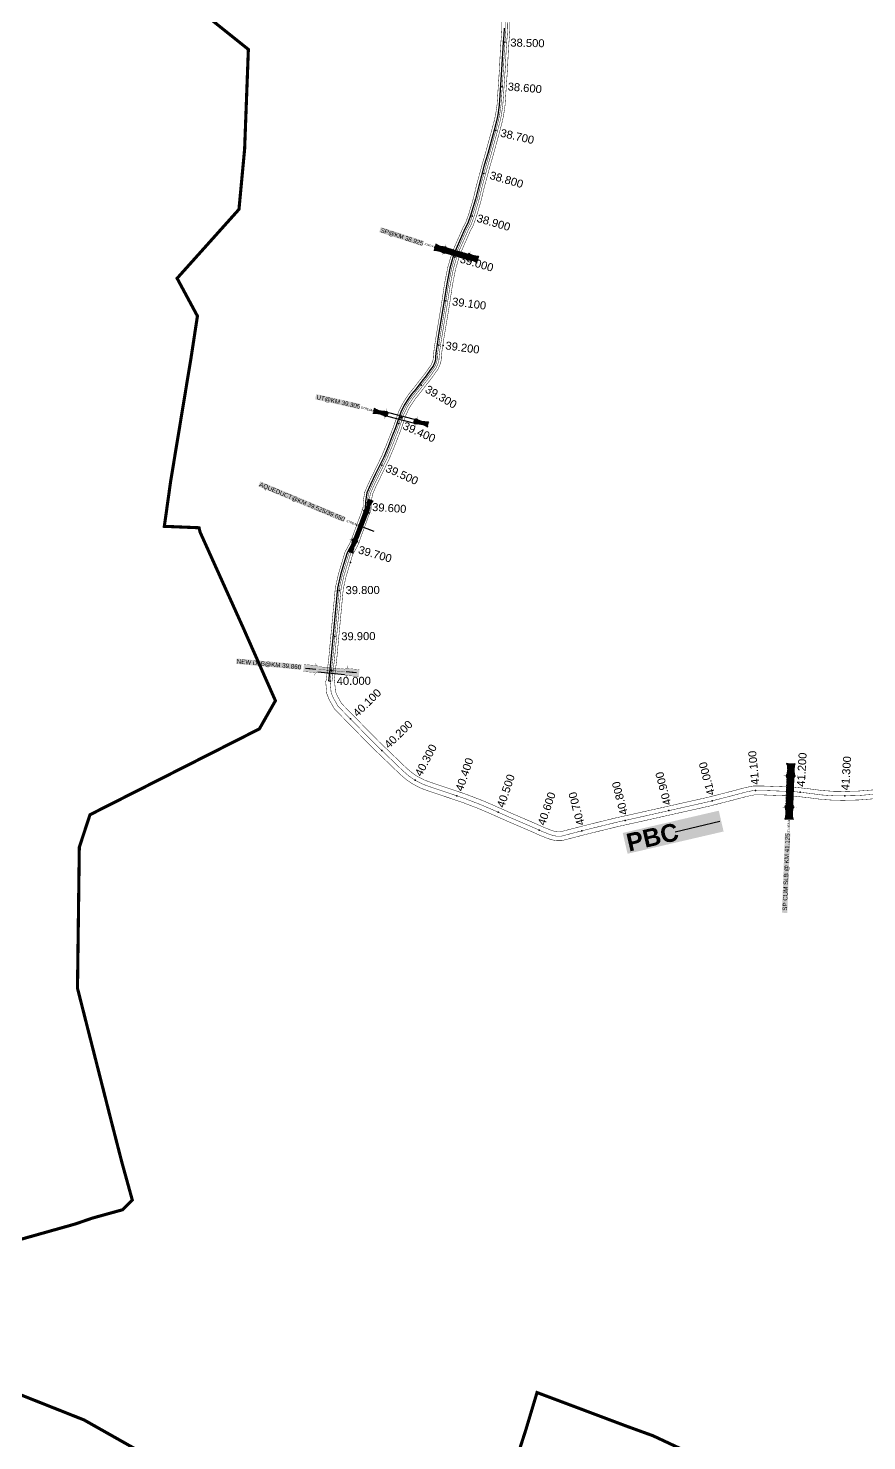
# Model space of a CAD drawing. Header units: inches. Extents: x 174104 to 230935, y 1583276 to 1631460.
# Drawn here: x 203582 to 205466, y 1596332 to 1599508 of the extents above; entities that cross this region are included whole.
import ezdxf
from ezdxf.enums import TextEntityAlignment as Align

# ---------------------------------------------------------------- set-up
doc = ezdxf.new("R2010")
doc.units = ezdxf.units.IN
doc.header["$LTSCALE"] = 15
doc.header["$MEASUREMENT"] = 0
doc.linetypes.add('ACAD_ISO02W100', pattern=[15, 12, -3])
doc.linetypes.add('HIDDEN2', pattern=[0.1875, 0.125, -0.0625])
for name, color, linetype in [('CANAL1', 7, 'Continuous'), ('CSMark', 72, 'Continuous'), ('RE REMARKS', 7, 'Continuous'), ('STRUCTURE', 5, 'Continuous'), ('text2', 7, 'Continuous'), ('VILLAGE BOUNDRY', 5, 'Continuous')]:
    doc.layers.add(name, color=color, linetype=linetype)
doc.styles.get("Standard").update_dxf_attribs({"font": 'arial.ttf'})
doc.dimstyles.get("Standard").update_dxf_attribs({"dimtxt": 0.18, "dimasz": 0.18, "dimexe": 0.18, "dimexo": 0.0625, "dimgap": 0.09, "dimtad": 0, "dimtih": 1, "dimtoh": 1, "dimdec": 4, "dimzin": 0, "dimdsep": 46, "dimtxsty": 'Standard', "dimcen": 0.09, "dimadec": 0, "dimazin": 0, "dimtfac": 1, "dimtdec": 4, "dimtofl": 0, "dimtmove": 0, "dimatfit": 3, "dimfxl": 1, "dimtolj": 1, "dimtzin": 0, "dimarcsym": 0})

# ---------------------------------------------------------------- blocks, each defined once
blk = doc.blocks.new('SP')
at = {"layer": 'STRUCTURE'}
h = blk.add_hatch(dxfattribs=at)
h.set_pattern_fill('DASH', color=256, scale=8, style=0)
edge = h.paths.add_edge_path()
edge.add_spline(control_points=[(769825.7, 1706742.1), (769825.3, 1706741.8), (769823.8, 1706740.8), (769820.9, 1706740.3), (769817, 1706739.7), (769811.4, 1706738.9), (769804, 1706739.7), (769798.4, 1706741), (769795.6, 1706741.6)], knot_values=[0, 0, 0, 0, 1.613557, 5.24513, 8.624976, 13.470124, 22.190216, 30.746377, 30.746377, 30.746377, 30.746377], degree=3, periodic=0)
edge.add_line((769795.6, 1706741.6), (769792.6, 1706739.6))
edge.add_line((769792.6, 1706739.6), (769732.6, 1706739.6))
edge.add_line((769732.6, 1706739.6), (769729.6, 1706741.6))
edge.add_spline(control_points=[(769729.6, 1706741.6), (769726.9, 1706740.9), (769721.3, 1706739.5), (769713.9, 1706738.5), (769708.3, 1706739.1), (769704.4, 1706739.6), (769701.5, 1706740), (769700, 1706741), (769699.5, 1706741.3)], knot_values=[0, 0, 0, 0, 8.556161, 17.276253, 22.121402, 25.501247, 29.13282, 30.746377, 30.746377, 30.746377, 30.746377], degree=3, periodic=0)
edge.add_line((769699.5, 1706741.3), (769699.5, 1706722.1))
edge.add_spline(control_points=[(769699.5, 1706722.1), (769700, 1706722.4), (769701.4, 1706723.4), (769704.3, 1706724), (769708.2, 1706724.5), (769713.8, 1706725.3), (769721.2, 1706724.5), (769726.8, 1706723.3), (769729.6, 1706722.6)], knot_values=[0, 0, 0, 0, 1.613557, 5.24513, 8.624976, 13.470124, 22.190216, 30.746377, 30.746377, 30.746377, 30.746377], degree=3, periodic=0)
edge.add_line((769729.6, 1706722.6), (769732.6, 1706724.6))
edge.add_line((769732.6, 1706724.6), (769792.6, 1706724.6))
edge.add_line((769792.6, 1706724.6), (769795.6, 1706722.6))
edge.add_spline(control_points=[(769795.6, 1706722.6), (769798.4, 1706723.3), (769803.9, 1706724.8), (769811.3, 1706725.8), (769817, 1706725.1), (769820.9, 1706724.7), (769823.8, 1706724.2), (769825.2, 1706723.3), (769825.7, 1706723)], knot_values=[0, 0, 0, 0, 8.556161, 17.276253, 22.121402, 25.501247, 29.13282, 30.746377, 30.746377, 30.746377, 30.746377], degree=3, periodic=0)
edge.add_line((769825.7, 1706723), (769825.7, 1706742.1))
h.paths.add_polyline_path([(769764.2, 1706732.1, -1), (769761.1, 1706732.1, -1)], flags=0)
h.paths.add_polyline_path([(769761.1, 1706732.1, 1), (769764.2, 1706732.1, 1)], flags=16)
at = {"layer": 'STRUCTURE', "const_width": 0.628}
for points in [[(769726.6, 1706747.6), (769726.6, 1706743.6), (769732.6, 1706739.6), (769792.6, 1706739.6), (769798.6, 1706743.6), (769798.6, 1706747.6)], [(769726.6, 1706716.6), (769726.6, 1706720.6), (769732.6, 1706724.6), (769792.6, 1706724.6), (769798.6, 1706720.6), (769798.6, 1706716.6)]]:
    blk.add_lwpolyline(points, dxfattribs=at)
at = {"layer": 'STRUCTURE', "color": 3}
blk.add_lwpolyline([(769732.6, 1706724.6), (769792.6, 1706724.6)], dxfattribs=at)
blk.add_lwpolyline([(769732.6, 1706724.6), (769792.6, 1706724.6)], dxfattribs=at)
at = {"layer": 'STRUCTURE', "color": 0}
blk.add_circle((769762.6, 1706732.1), 1.55, dxfattribs=at)
at = {"layer": 'STRUCTURE'}
for points in [[(769699.5, 1706741.3), (769700.9, 1706740.5), (769704.4, 1706739.6), (769707.8, 1706739.2), (769712.6, 1706738.8), (769721.3, 1706739.7), (769729.6, 1706741.6)], [(769825.7, 1706742.1), (769824.3, 1706741.3), (769820.8, 1706740.3), (769817.5, 1706739.8), (769812.7, 1706739.2), (769804, 1706739.9), (769795.6, 1706741.6)], [(769699.5, 1706722.1), (769700.9, 1706723), (769704.4, 1706724), (769707.7, 1706724.5), (769712.5, 1706725), (769721.2, 1706724.4), (769729.6, 1706722.6)], [(769825.7, 1706723), (769824.3, 1706723.8), (769820.8, 1706724.7), (769817.4, 1706725.1), (769812.6, 1706725.5), (769803.9, 1706724.6), (769795.6, 1706722.6)]]:
    blk.add_spline(points, degree=3, dxfattribs=at)
at = {"layer": 'STRUCTURE', "color": 0}
blk.add_text('STREAM', height=5, dxfattribs=at).set_placement((769684.3, 1706732.1), align=Align.MIDDLE_CENTER)
for points in [[(769727.4, 1706732.1), (769700.8, 1706732.1)], [(769824.4, 1706732.1), (769800.5, 1706732.1)]]:
    blk.add_leader(points, dimstyle='Standard', override={"dimasz": 10, "dimgap": 0.09, "dimtad": 0}, dxfattribs=at)
blk = doc.blocks.new('UT')
at = {"layer": 'STRUCTURE'}
h = blk.add_hatch(dxfattribs=at)
h.set_pattern_fill('DASH', color=150, scale=8, angle=-39.6278, style=0)
h.set_pattern_definition([(320.372247933, (-4370.464, -6260.8811), (1.40800153113, 0.132407282), [1, -1])])
h.paths.add_polyline_path([(765163, 1700681.9), (765165.6, 1700680.6), (765167.2, 1700680.3), (765169.1, 1700680), (765172.4, 1700679.6), (765176.4, 1700679.3), (765179.5, 1700679.5), (765183.1, 1700679.9), (765187.7, 1700680.9), (765188.9, 1700681.2), (765193.1, 1700682.2), (765196.1, 1700680.2), (765196.1, 1700672.2), (765193.1, 1700670.2), (765190.5, 1700670.8), (765188.1, 1700671.3), (765185.5, 1700671.8), (765183.6, 1700672.1), (765181, 1700672.5), (765180.3, 1700672.5), (765178.5, 1700672.6), (765176.7, 1700672.6), (765174.6, 1700672.5), (765172.5, 1700672.3), (765170.4, 1700672), (765168.5, 1700671.7), (765166.1, 1700671.2), (765165, 1700670.8), (765163, 1700669.7)])
h.paths.add_polyline_path([(765259.1, 1700682.2), (765256.1, 1700680.2), (765256.1, 1700672.2), (765259.1, 1700670.2), (765261.9, 1700671), (765264.4, 1700671.6), (765266.4, 1700672), (765269.1, 1700672.5), (765272.7, 1700673), (765276.1, 1700673.1), (765278.6, 1700672.9), (765281.2, 1700672.7), (765283.9, 1700672.3), (765286.4, 1700671.9), (765288, 1700671.3), (765289.2, 1700670.6), (765289.1, 1700682.7), (765287.6, 1700681.8), (765285.7, 1700681.2), (765283, 1700680.7), (765281.2, 1700680.4), (765276.7, 1700679.9), (765272.7, 1700679.9), (765268.7, 1700680.3), (765264.8, 1700681), (765261.2, 1700681.7)])
at = {"layer": 'STRUCTURE', "color": 150, "const_width": 0.628}
for points in [[(765190.1, 1700688.2), (765190.1, 1700684.2), (765196.1, 1700680.2), (765256.1, 1700680.2), (765262.1, 1700684.2), (765262.1, 1700688.2)], [(765190.1, 1700664.2), (765190.1, 1700668.2), (765196.1, 1700672.2), (765256.1, 1700672.2), (765262.1, 1700668.2), (765262.1, 1700664.2)]]:
    blk.add_lwpolyline(points, dxfattribs=at)
at = {"layer": 'STRUCTURE', "color": 150}
for points in [[(765196.1, 1700680.2), (765256.1, 1700680.2)], [(765196.1, 1700672.2), (765256.1, 1700672.2)], [(765196.1, 1700672.2), (765256.1, 1700672.2)]]:
    blk.add_lwpolyline(points, dxfattribs=at)
at = {"layer": 'STRUCTURE', "color": 0}
blk.add_circle((765226.1, 1700676.2), 1.89, dxfattribs=at)
at = {"layer": 'STRUCTURE', "color": 150}
for points in [[(765163, 1700681.9), (765164.4, 1700681.1), (765167.9, 1700680.2), (765171.2, 1700679.8), (765176.1, 1700679.4), (765184.7, 1700680.3), (765193.1, 1700682.2)], [(765163, 1700669.7), (765164.3, 1700670.6), (765167.8, 1700671.6), (765171.2, 1700672.1), (765176, 1700672.6), (765184.7, 1700672), (765193.1, 1700670.2)], [(765289.1, 1700682.7), (765287.8, 1700681.9), (765284.3, 1700680.9), (765280.9, 1700680.4), (765276.1, 1700679.8), (765267.4, 1700680.5), (765259.1, 1700682.2)], [(765289.2, 1700670.6), (765287.8, 1700671.4), (765284.2, 1700672.3), (765280.9, 1700672.7), (765276.1, 1700673.1), (765267.4, 1700672.2), (765259.1, 1700670.2)]]:
    blk.add_spline(points, degree=3, dxfattribs=at)
at = {"layer": 'STRUCTURE', "color": 0}
blk.add_text('STREAM', height=5, dxfattribs=at).set_placement((765148.2, 1700675.8), align=Align.MIDDLE_CENTER)
for points in [[(765190.9, 1700676), (765164.2, 1700675.8)], [(765289.3, 1700676.7), (765265.4, 1700676.4)]]:
    blk.add_leader(points, dimstyle='Standard', override={"dimasz": 10, "dimgap": 0.09, "dimtad": 0}, dxfattribs=at)
blk = doc.blocks.new('DLB')
at = {"layer": 'STRUCTURE'}
h = blk.add_hatch(dxfattribs=at)
h.set_pattern_fill('DOTS', color=6, scale=20, angle=320.37224793, style=0)
h.paths.add_polyline_path([(769699.5, 1706950), (769699.5, 1706934), (769729.1, 1706934), (769732.1, 1706936), (769792.1, 1706936), (769795.1, 1706934), (769824.7, 1706934), (769824.7, 1706950), (769795.1, 1706950), (769792.1, 1706948), (769732.1, 1706948), (769729.1, 1706950)])
at = {"layer": 'STRUCTURE', "color": 6, "const_width": 0.628}
for points in [[(769726.1, 1706956), (769726.1, 1706952), (769732.1, 1706948), (769792.1, 1706948), (769798.1, 1706952), (769798.1, 1706956)], [(769726.1, 1706928), (769726.1, 1706932), (769732.1, 1706936), (769792.1, 1706936), (769798.1, 1706932), (769798.1, 1706928)], [(769732.1, 1706942), (769792.1, 1706942)]]:
    blk.add_lwpolyline(points, dxfattribs=at)
at = {"layer": 'STRUCTURE', "color": 6, "linetype": 'ACAD_ISO02W100', "ltscale": 0.5, "const_width": 0.5}
for points in [[(769699.5, 1706950), (769729.1, 1706950)], [(769699.5, 1706934), (769729.1, 1706934)], [(769795.1, 1706950), (769824.7, 1706950)], [(769795.1, 1706934), (769824.7, 1706934)]]:
    blk.add_lwpolyline(points, dxfattribs=at)
at = {"layer": 'STRUCTURE', "color": 6}
blk.add_lwpolyline([(769732.1, 1706936), (769792.1, 1706936)], dxfattribs=at)
blk.add_lwpolyline([(769732.1, 1706936), (769792.1, 1706936)], dxfattribs=at)
at = {"layer": 'STRUCTURE', "color": 0}
blk.add_circle((769762.1, 1706942), 1.8, dxfattribs=at)
for points in [[(769703.8, 1706942), (769726.7, 1706942)], [(769818.6, 1706942), (769795.7, 1706942)]]:
    blk.add_leader(points, dimstyle='Standard', override={"dimasz": 10, "dimgap": 0.09, "dimtad": 0}, dxfattribs=at)
blk = doc.blocks.new('AQUEDUCT')
at = {"layer": 'STRUCTURE'}
h = blk.add_hatch(dxfattribs=at)
h.set_pattern_fill('DASH', color=256, scale=8, angle=-90, style=0)
h.set_pattern_definition([(270, (-1706662.7411, 769762.6106), (1, -1), [1, -1])])
edge = h.paths.add_edge_path()
edge.add_spline(control_points=[(6.5, -63.1), (6.2, -62.6), (5.2, -61.2), (4.6, -58.3), (4.1, -54.4), (3.3, -48.8), (4.1, -41.4), (5.4, -35.8), (6, -33)], knot_values=[0, 0, 0, 0, 1.613557, 5.24513, 8.624976, 13.470124, 22.190216, 30.746377, 30.746377, 30.746377, 30.746377], degree=3, periodic=0)
edge.add_line((6, -33), (4, -30))
edge.add_line((4, -30), (4, 30))
edge.add_line((4, 30), (6, 33))
edge.add_spline(control_points=[(6, 33), (5.3, 35.8), (3.9, 41.3), (2.8, 48.7), (3.5, 54.4), (3.9, 58.3), (4.4, 61.2), (5.4, 62.6), (5.7, 63.1)], knot_values=[0, 0, 0, 0, 8.556161, 17.276253, 22.121402, 25.501247, 29.13282, 30.746377, 30.746377, 30.746377, 30.746377], degree=3, periodic=0)
edge.add_line((5.7, 63.1), (-6.5, 63.1))
edge.add_spline(control_points=[(-6.5, 63.1), (-6.2, 62.6), (-5.2, 61.2), (-4.6, 58.3), (-4.1, 54.4), (-3.3, 48.8), (-4.1, 41.4), (-5.4, 35.8), (-6, 33)], knot_values=[0, 0, 0, 0, 1.613557, 5.24513, 8.624976, 13.470124, 22.190216, 30.746377, 30.746377, 30.746377, 30.746377], degree=3, periodic=0)
edge.add_line((-6, 33), (-4, 30))
edge.add_line((-4, 30), (-4, -30))
edge.add_line((-4, -30), (-6, -33))
edge.add_spline(control_points=[(-6, -33), (-5.3, -35.8), (-3.9, -41.3), (-2.8, -48.7), (-3.5, -54.4), (-3.9, -58.3), (-4.4, -61.2), (-5.4, -62.6), (-5.7, -63.1)], knot_values=[0, 0, 0, 0, 8.556161, 17.276253, 22.121402, 25.501247, 29.13282, 30.746377, 30.746377, 30.746377, 30.746377], degree=3, periodic=0)
edge.add_line((-5.7, -63.1), (6.5, -63.1))
blk.add_circle((0, 0), 0.938)
at = {"layer": 'STRUCTURE', "const_width": 0.628}
for points in [[(-12, 36), (-8, 36), (-4, 30), (-4, -30), (-8, -36), (-12, -36)], [(12, 36), (8, 36), (4, 30), (4, -30), (8, -36), (12, -36)]]:
    blk.add_lwpolyline(points, dxfattribs=at)
at = {"layer": 'STRUCTURE', "color": 3}
for points in [[(-4, 30), (-4, -30)], [(-4, 30), (-4, -30)], [(4, 30), (4, -30)]]:
    blk.add_lwpolyline(points, dxfattribs=at)
at = {"layer": 'STRUCTURE'}
for points in [[(-6.5, 63.1), (-5.7, 61.7), (-4.7, 58.2), (-4.2, 54.9), (-3.6, 50.1), (-4.3, 41.4), (-6, 33)], [(5.7, 63.1), (4.8, 61.7), (3.9, 58.2), (3.5, 54.8), (3.1, 50), (4, 41.3), (6, 33)], [(-5.7, -63.1), (-4.8, -61.7), (-3.9, -58.2), (-3.5, -54.8), (-3.1, -50), (-4, -41.3), (-6, -33)], [(6.5, -63.1), (5.7, -61.7), (4.7, -58.2), (4.2, -54.9), (3.6, -50.1), (4.3, -41.4), (6, -33)]]:
    blk.add_spline(points, degree=3, dxfattribs=at)
at = {"layer": 'STRUCTURE', "color": 0}
blk.add_text('STREAM', height=5, dxfattribs=at).set_placement((-19.7, -0.1), align=Align.MIDDLE_CENTER)
for points in [[(32.5, 0.1), (5.8, 0)], [(0.4, -62), (0.1, -38.2)]]:
    blk.add_leader(points, dimstyle='Standard', override={"dimasz": 10, "dimgap": 0.09, "dimtad": 0}, dxfattribs=at)
blk = doc.blocks.new('SLB')
at = {"layer": 'STRUCTURE'}
h = blk.add_hatch(dxfattribs=at)
h.set_pattern_fill('DOTS', color=6, scale=20, angle=320.3722, style=0)
h.set_pattern_definition([(320.372247934, (-159.4327, -72.9564), (1.2786241598, 0.5641323054), [0, -1.25])])
h.paths.add_polyline_path([(769699.5, 1706871.1), (769699.5, 1706861.1), (769729.1, 1706861.1), (769732.1, 1706863.1), (769792.1, 1706863.1), (769795.1, 1706861.1), (769824.7, 1706861.1), (769824.7, 1706871.1), (769795.1, 1706871.1), (769792.1, 1706869.1), (769732.1, 1706869.1), (769729.1, 1706871.1)])
at = {"layer": 'STRUCTURE', "color": 6, "linetype": 'ACAD_ISO02W100', "ltscale": 0.5, "const_width": 0.5}
for points in [[(769699.5, 1706871.1), (769729.1, 1706871.1)], [(769699.5, 1706861.1), (769729.1, 1706861.1)], [(769795.1, 1706871.1), (769824.7, 1706871.1)], [(769795.1, 1706861.1), (769824.7, 1706861.1)]]:
    blk.add_lwpolyline(points, dxfattribs=at)
at = {"layer": 'STRUCTURE', "color": 6, "const_width": 0.628}
for points in [[(769726.1, 1706877.1), (769726.1, 1706873.1), (769732.1, 1706869.1), (769792.1, 1706869.1), (769798.1, 1706873.1), (769798.1, 1706877.1)], [(769726.1, 1706855.1), (769726.1, 1706859.1), (769732.1, 1706863.1), (769792.1, 1706863.1), (769798.1, 1706859.1), (769798.1, 1706855.1)]]:
    blk.add_lwpolyline(points, dxfattribs=at)
at = {"layer": 'STRUCTURE', "color": 6}
blk.add_lwpolyline([(769732.1, 1706863.1), (769792.1, 1706863.1)], dxfattribs=at)
blk.add_lwpolyline([(769732.1, 1706863.1), (769792.1, 1706863.1)], dxfattribs=at)
at = {"layer": 'STRUCTURE', "color": 0}
blk.add_circle((769762.1, 1706866.1), 1.24, dxfattribs=at)
for points in [[(769703.8, 1706866), (769726.7, 1706866)], [(769818.6, 1706865.8), (769795.7, 1706865.8)]]:
    blk.add_leader(points, dimstyle='Standard', override={"dimasz": 10, "dimgap": 0.09, "dimtad": 0}, dxfattribs=at)
blk = doc.blocks.new('GGG')
at = {"layer": 'STRUCTURE', "color": 5, "insert": (181339.4, 1616872.7), "char_height": 40, "width": 213.631, "attachment_point": 1, "rotation": 22.6465, "bg_fill": 1, "box_fill_scale": 1.1, "bg_fill_color": 7, "bg_fill_true_color": 16777215, "bg_fill_transparency": 0}
blk.add_mtext('{\\fArial|b1|i0|c0|p34;\\C1;PBC}', dxfattribs=at)
at = {"layer": 'RE REMARKS', "color": 1}
blk.add_leader([(181545.2, 1616937), (181450.2, 1616896)], dimstyle='Standard', override={"dimasz": 50}, dxfattribs=at)

msp = doc.modelspace()

# ---------------------------------------------------------------- linework, layer by layer
at = {"color": 3}
for p in [(204540.70204, 1598993.43598), (204543.92402, 1599002.16049), (204514, 1598795, 9), (204419.03697, 1598632.6671), (204343.39887, 1598441.09421), (204304.2345, 1598331.08384), (204306, 1598307, 4), (204280.31172, 1598243.99487), (204262.96086, 1598063.9614), (204260.32494, 1598039.81042)]:
    msp.add_point(p, dxfattribs=at)
at = {"layer": 'CANAL1', "color": 200, "const_width": 1}
for points in [[(204646.04658, 1599523.8856), (204646.17798, 1599508.52548), (204645.41243, 1599493.93535), (204644.04887, 1599477.42632), (204643.1164, 1599464.58424), (204640.62619, 1599415.12512), (204635.31602, 1599336.12601), (204632.11502, 1599314.32529), (204629.04136, 1599300.4822), (204623.78487, 1599280.63184), (204609.51464, 1599228.39547), (204601.80748, 1599201.82105), (204589.18537, 1599155.30325), (204581.95862, 1599125.07434), (204571.92558, 1599090.9835), (204565.1786, 1599072.15048), (204558.40987, 1599059.4067), (204538.79067, 1599014.2394), (204532.25937, 1598996.55388), (204531.42195, 1598994.28631), (204524.44952, 1598970.25198), (204517.45271, 1598934.48825), (204510.2325, 1598886.93774), (204499.11942, 1598820.10333), (204494.75358, 1598793.06069), (204493.68749, 1598784.54635), (204492.04507, 1598770.12577), (204491.96152, 1598764.8422), (204490.44199, 1598758.77111), (204487.22698, 1598751.21024), (204481.78811, 1598743.57375), (204471.67809, 1598729.45737), (204462.54427, 1598718.05419), (204449.23129, 1598700.83581), (204439.22303, 1598688.35975), (204432.03473, 1598678.49411), (204422.28184, 1598662.98228), (204414.24162, 1598646.52731), (204402.43906, 1598611.79666), (204394.47203, 1598591.25715), (204385.59709, 1598568.98424), (204375.92425, 1598545.91794), (204357.86347, 1598508.52349), (204346.28195, 1598484.4729), (204337.86549, 1598464.90226), (204334.48238, 1598444.38456), (204334.09401, 1598429.63421), (204305.93891, 1598352.93845), (204293.81002, 1598330.78437), (204285.61931, 1598303.51062), (204278.67862, 1598280.46955), (204271.8323, 1598250.00554), (204256.96885, 1598090.32173), (204253.53261, 1598061.09923), (204251.37514, 1598040.75975)], [(204664.02942, 1599525.9684), (204664.18202, 1599508.13052), (204663.37357, 1599492.72265), (204661.99513, 1599476.03368), (204661.0836, 1599463.47976), (204658.59581, 1599414.06888), (204653.22798, 1599334.21199), (204649.82898, 1599311.06271), (204646.53464, 1599296.2258), (204641.16713, 1599275.95616), (204626.84136, 1599223.51653), (204619.13852, 1599196.95695), (204606.62863, 1599150.85275), (204599.35738, 1599120.43766), (204589.04642, 1599085.4025), (204581.6854, 1599064.85552), (204574.63813, 1599051.5873), (204555.50133, 1599007.5306), (204549.14471, 1598990.31809), (204548.53005, 1598988.65369), (204541.96048, 1598966.00802), (204535.19129, 1598931.40775), (204528.0095, 1598884.11026), (204516.88258, 1598817.19267), (204512.57442, 1598790.50731), (204511.56051, 1598782.40965), (204510.02893, 1598768.96223), (204509.92648, 1598762.4838), (204507.56001, 1598753.02889), (204503.02502, 1598742.36376), (204496.43589, 1598733.11225), (204486.02991, 1598718.58263), (204476.68973, 1598706.92181), (204463.37271, 1598689.69819), (204453.52497, 1598677.42225), (204446.94527, 1598668.39189), (204438.03216, 1598654.21572), (204430.91638, 1598639.65269), (204419.35894, 1598605.64334), (204411.22397, 1598584.67085), (204402.25891, 1598562.17176), (204392.33975, 1598538.51806), (204374.07653, 1598500.70451), (204362.66605, 1598477.0091), (204355.26851, 1598459.80774), (204352.44362, 1598442.67544), (204352.00999, 1598426.20579), (204322.37309, 1598345.47355), (204310.50598, 1598323.79763), (204302.85869, 1598298.33338), (204296.09938, 1598275.89445), (204289.6477, 1598247.18646), (204274.87115, 1598088.43627), (204271.42139, 1598059.09877), (204269.27473, 1598038.86109)]]:
    msp.add_lwpolyline(points, dxfattribs=at)
at = {"layer": 'CANAL1', "color": 1, "linetype": 'HIDDEN2', "ltscale": 4, "const_width": 1}
msp.add_lwpolyline([(204655.038, 1599524.927), (204655.18, 1599508.328), (204654.393, 1599493.329), (204653.022, 1599476.73), (204652.1, 1599464.032), (204649.611, 1599414.597), (204644.272, 1599335.169), (204640.972, 1599312.694), (204637.788, 1599298.354), (204632.476, 1599278.294), (204618.178, 1599225.956), (204610.473, 1599199.389), (204597.907, 1599153.078), (204590.658, 1599122.756), (204580.486, 1599088.193), (204573.432, 1599068.503), (204566.524, 1599055.497), (204547.146, 1599010.885), (204540.70204, 1598993.43598), (204539.976, 1598991.47), (204533.205, 1598968.13), (204526.322, 1598932.948), (204519.121, 1598885.524), (204508.001, 1598818.648), (204503.664, 1598791.784), (204502.624, 1598783.478), (204501.037, 1598769.544), (204500.944, 1598763.663), (204499.001, 1598755.9), (204495.126, 1598746.787), (204489.112, 1598738.343), (204478.854, 1598724.02), (204469.617, 1598712.488), (204456.302, 1598695.267), (204446.374, 1598682.891), (204439.49, 1598673.443), (204430.157, 1598658.599), (204422.579, 1598643.09), (204410.899, 1598608.72), (204402.848, 1598587.964), (204393.928, 1598565.578), (204384.132, 1598542.218), (204365.97, 1598504.614), (204354.474, 1598480.741), (204346.567, 1598462.355), (204343.463, 1598443.53), (204343.052, 1598427.92), (204314.156, 1598349.206), (204302.158, 1598327.291), (204294.239, 1598300.922), (204287.389, 1598278.182), (204280.74, 1598248.596), (204265.92, 1598089.379), (204262.477, 1598060.099), (204260.32494, 1598039.81042), (204260.222, 1598038.84), (204262.359, 1598014.542), (204266.84, 1598003.279), (204277.811, 1597983.667), (204313.015, 1597947.749), (204362.279, 1597897.459), (204384.922, 1597875.87), (204423.667, 1597838.434), (204435.868, 1597827.774), (204449.59, 1597818.039), (204468.547, 1597808.186), (204488.691, 1597801.041), (204537.192, 1597784.705), (204563.237, 1597775.894), (204598.107, 1597762.472), (204615.528, 1597755.074), (204664.073, 1597733.609), (204712.186, 1597713.017), (204735.366, 1597702.601), (204752.114, 1597695.841), (204759.807, 1597693.221), (204770.359, 1597691.166), (204779.623, 1597691.356), (204834.283, 1597705.536), (204905.163, 1597722.884), (204946.312, 1597731.958), (205110.798, 1597768.854), (205160.079, 1597781.421), (205194.95, 1597790.667), (205213, 1597794.284), (205229.521, 1597794.337), (205301.667, 1597791.678), (205334.367, 1597788.145), (205365.783, 1597784.044), (205393.242, 1597782.171), (205416.254, 1597782.071), (205417.48439, 1597782.09821), (205446.865, 1597782.748), (205616.01915, 1597796.03321)], dxfattribs=at)
at = {"layer": 'CANAL1', "color": 5, "const_width": 1}
msp.add_lwpolyline([(204659.03419, 1599525.38984), (204659.1809, 1599508.24023), (204658.38436, 1599493.05951), (204657.01006, 1599476.42052), (204656.09271, 1599463.78656), (204653.60425, 1599414.36228), (204648.25244, 1599334.74366), (204644.90843, 1599311.96898), (204641.6754, 1599297.40813), (204636.33872, 1599277.25496), (204622.02838, 1599224.87179), (204614.32434, 1599198.30809), (204601.78328, 1599152.089), (204594.52439, 1599121.72562), (204584.29063, 1599086.95278), (204577.10018, 1599066.8819), (204570.13028, 1599053.75936), (204550.85948, 1599009.39415), (204544.45434, 1598992.05025), (204543.7778, 1598990.21831), (204537.09632, 1598967.1869), (204530.26391, 1598932.26345), (204523.07144, 1598884.89567), (204511.94837, 1598818.00119), (204507.62419, 1598791.21658), (204506.59578, 1598783.00318), (204505.03341, 1598769.28544), (204504.93621, 1598763.13891), (204502.80501, 1598754.62395), (204498.63668, 1598744.82112), (204492.36706, 1598736.01822), (204482.0433, 1598721.60339), (204472.76044, 1598710.01414), (204459.44454, 1598692.79197), (204449.55221, 1598680.46045), (204442.80345, 1598671.19806), (204433.65707, 1598656.65088), (204426.2845, 1598641.56231), (204414.65897, 1598607.35259), (204406.57065, 1598586.50038), (204397.63063, 1598564.06411), (204387.77989, 1598540.57358), (204369.5729, 1598502.87645), (204358.11491, 1598479.08238), (204350.43434, 1598461.22288), (204347.45439, 1598443.1502), (204347.03333, 1598427.15813), (204317.80804, 1598347.54713), (204305.86821, 1598325.73839), (204298.06997, 1598299.7715), (204291.26028, 1598277.16531), (204284.69898, 1598247.96954), (204269.89829, 1598088.96001), (204266.45229, 1598059.65446), (204264.30262, 1598039.3885)], dxfattribs=at)
at = {"layer": 'CANAL1', "color": 5}
msp.add_lwpolyline([(204651.1791, 1599508.41577), (204650.40164, 1599493.59849), (204649.03394, 1599477.03948), (204648.10729, 1599464.27744), (204645.61775, 1599414.83172), (204640.29156, 1599335.59434), (204637.03557, 1599313.41902), (204633.9006, 1599299.29987), (204628.61328, 1599279.33304), (204614.32762, 1599227.04021), (204606.62166, 1599200.46991), (204594.03072, 1599154.067), (204586.79161, 1599123.78638), (204576.68137, 1599089.43322), (204569.76382, 1599070.1241), (204562.91772, 1599057.23464), (204543.43252, 1599012.37585), (204536.94974, 1598994.82172), (204536.1742, 1598992.72169), (204529.31368, 1598969.0731), (204522.38009, 1598933.63255), (204515.17056, 1598886.15233), (204504.05363, 1598819.29481), (204499.70381, 1598792.35142), (204498.65222, 1598783.95282), (204497.04059, 1598769.80256), (204496.95179, 1598764.18709), (204495.19699, 1598757.17605), (204491.61532, 1598748.75288), (204485.85694, 1598740.66778), (204475.6647, 1598726.43661), (204466.47356, 1598714.96186), (204453.15946, 1598697.74203), (204443.19579, 1598685.32155), (204436.17655, 1598675.68794), (204426.65693, 1598660.54712), (204418.8735, 1598644.61769), (204407.13903, 1598610.08741), (204399.12535, 1598589.42762), (204390.22537, 1598567.09189), (204380.48411, 1598543.86242), (204362.3671, 1598506.35155), (204350.83309, 1598482.39962), (204342.69966, 1598463.48712), (204339.47161, 1598443.9098), (204339.07067, 1598428.68187), (204310.50396, 1598350.86487), (204298.44779, 1598328.84361), (204290.40803, 1598302.0725), (204283.51772, 1598279.19869), (204276.78102, 1598249.22246), (204261.94171, 1598089.79799), (204258.50171, 1598060.54354), (204256.34725, 1598040.23235)], dxfattribs=at)
at = {"layer": 'CANAL1', "color": 1, "ltscale": 4, "const_width": 1}
for points in [[(204250.38072, 1598040.86523), (204250.17547, 1598038.93019), (204252.5258, 1598012.20653), (204257.79155, 1597998.97106), (204269.73521, 1597977.62031), (204305.8733, 1597940.74927), (204355.25487, 1597890.33926), (204377.99735, 1597868.65541), (204416.89873, 1597831.06831), (204429.66934, 1597819.91065), (204444.36626, 1597809.48399), (204464.55051, 1597798.99312), (204485.42335, 1597791.58961), (204533.99372, 1597775.23024), (204559.83715, 1597766.48743), (204594.35541, 1597753.20082), (204611.55141, 1597745.89837), (204660.08352, 1597724.43907), (204708.16896, 1597703.85887), (204731.44371, 1597693.40029), (204748.62794, 1597686.46421), (204757.22739, 1597683.53551), (204769.496, 1597681.1462), (204780.99973, 1597681.38213), (204836.72734, 1597695.83909), (204907.42868, 1597713.14337), (204948.48308, 1597722.19651), (205113.12835, 1597759.12823), (205162.59602, 1597771.74283), (205197.21601, 1597780.92228), (205214.00796, 1597784.28718), (205229.35282, 1597784.33641), (205300.94485, 1597781.69783), (205333.18256, 1597778.21477), (205364.79459, 1597774.08818), (205392.87964, 1597772.17248), (205416.34284, 1597772.07052), (205447.36744, 1597772.75667), (205617.36217, 1597786.1079)], [(204270.26915, 1598038.75561), (204270.26853, 1598038.74981), (204272.1922, 1598016.87747), (204275.88845, 1598007.58694), (204285.88679, 1597989.71369), (204320.1567, 1597954.74873), (204369.30313, 1597904.57874), (204391.84665, 1597883.08459), (204430.43527, 1597845.79969), (204442.06666, 1597835.63735), (204454.81374, 1597826.59401), (204472.54349, 1597817.37888), (204491.95865, 1597810.49239), (204540.39028, 1597794.17976), (204566.63685, 1597785.30057), (204601.85859, 1597771.74318), (204619.50459, 1597764.24963), (204668.06248, 1597742.77893), (204716.20304, 1597722.17513), (204739.28829, 1597711.80171), (204755.60006, 1597705.21779), (204762.38661, 1597702.90649), (204771.222, 1597701.1858), (204778.24627, 1597701.32987), (204831.83866, 1597715.23291), (204902.89732, 1597732.62463), (204944.14092, 1597741.71949), (205108.46765, 1597778.57977), (205157.56198, 1597791.09917), (205192.68399, 1597800.41172), (205211.99204, 1597804.28082), (205229.68918, 1597804.33759), (205302.38915, 1597801.65817), (205335.55144, 1597798.07523), (205366.77141, 1597793.99982), (205393.60436, 1597792.16952), (205416.16516, 1597792.07148), (205446.36256, 1597792.73933), (205615.66383, 1597806.0361)]]:
    msp.add_lwpolyline(points, dxfattribs=at)
at = {"layer": 'text2', "color": 2, "linetype": 'Continuous'}
for p in [(204653.02339, 1599476.74679), (204647.07895, 1599376.9279), (204632.47849, 1599278.30342), (204605.74031, 1599181.94704), (204579.51405, 1599085.47997), (204520.58407, 1598895.15938), (204504.26197, 1598795.48791), (204464.53591, 1598705.91636), (204414.47479, 1598619.24225), (204376.21859, 1598525.83346), (204343.15123, 1598431.68897), (204307.73093, 1598337.47026), (204270.65741, 1598140.27486)]:
    msp.add_point(p, dxfattribs=at)
at = {"layer": 'text2', "color": 3, "linetype": 'Continuous'}
for p in [(204305.98566, 1597954.92091), (204376.58835, 1597883.81573), (204451.18317, 1597817.21094), (204544.85671, 1597782.11204), (205118.9357, 1597770.92917), (205216.26766, 1597794.29448), (205316.34563, 1597790.09208), (204637.95187, 1597745.1589), (205021.20985, 1597748.7584), (204923.40879, 1597726.90748), (204729.80615, 1597705.09934), (204826.00095, 1597703.38745)]:
    msp.add_point(p, dxfattribs=at)
at = {"layer": 'text2'}
for p in [(205293.92494, 1597791.96334), (205417.48439, 1597782.09821)]:
    msp.add_point(p, dxfattribs=at)
at = {"layer": 'VILLAGE BOUNDRY', "linetype": 'HIDDEN2', "ltscale": 20}
for points in [[(203566.92711, 1596785.29024, 7, 7, 0), (203687.34223, 1596819.21224, 7, 7, 0), (203725.25449, 1596832.28476, 7, 7, 0), (203793.92458, 1596851.31574, 7, 7, 0), (203815.38912, 1596873.20649, 7, 7, 0), (203791.67919, 1596959.05829, 7, 7, 0), (203768.794, 1597048.17376, 7, 7, 0), (203692.21523, 1597349.37718, 7, 7, 0), (203696.33945, 1597666.51304, 7, 7, 0), (203720.33628, 1597739.62764, 7, 7, 0), (204101.06262, 1597932.65207, 7, 7, 0), (204137.12827, 1597996.04893, 7, 7, 0), (204065.30878, 1598158.70615, 7, 7, 0), (203967.7708, 1598375.26356, 7, 7, 0), (203965.46699, 1598385.01377, 7, 7, 0), (203887.45147, 1598388.24731, 7, 7, 0), (203901.54998, 1598488.91687, 7, 7, 0), (203947.60263, 1598767.9871, 7, 7, 0), (203961.85376, 1598861.12377, 7, 7, 0), (203916.14589, 1598946.00226, 7, 7, 0), (204055.22439, 1599101.14496, 7, 7, 0), (204067.90517, 1599236.45603, 7, 7, 0), (204076.34789, 1599460.84679, 7, 7, 0), (203791.12047, 1599689.23718, 7, 7, 0)], [(204487.46491, 1595880.57119, 7, 7, 0), (203981.61821, 1596223.27628, 7, 7, 0), (203707.02431, 1596378.41562, 7, 7, 0), (203440.22099, 1596484.28598, 7, 7, 0)], [(204643.7449, 1596180.9431, 7, 7, 0), (204700.07393, 1596356.29276, 7, 7, 0), (204725.1896, 1596440.0982, 7, 7, 0), (204928.1897, 1596363.84344, 7, 7, 0), (204985.90209, 1596342.92603, 7, 7, 0), (205070.97286, 1596303.01274, 7, 7, 0)]]:
    msp.add_lwpolyline(points, format="xyseb", dxfattribs=at)

# ---------------------------------------------------------------- block references
at = {"rotation": 338.6214872698339}
msp.add_blockref('AQUEDUCT', (204328.604, 1598388.563), dxfattribs=at)
at = {"layer": 'STRUCTURE', "color": 0, "xscale": 0.8, "yscale": 0.8, "zscale": 0.8, "rotation": 343.5287142160994}
msp.add_blockref('SP', (-773128.86742, 464252.80643), dxfattribs=at)
at = {"layer": 'STRUCTURE', "color": 0}
for name, p, rotation in [('UT', (-964035.08368, 145159.06738), 345.4295915115326), ('DLB', (-718558.60139, -31225.80841), 354.7464586298767), ('SP', (1882152.66172, 764957.15748), 87.86419087733104), ('SLB', (1882286.53106, 764952.67029), 87.86419087733104)]:
    msp.add_blockref(name, p, dxfattribs=dict(at, rotation=rotation))
at = {"layer": 'text2', "rotation": 350.4147715344009}
msp.add_blockref('GGG', (-243117.85768, 33591.70231), dxfattribs=at)

# ---------------------------------------------------------------- texts
at = {"layer": 'CSMark', "color": 1}
for s, rotation, p in [('38.500', 358.64978748, (204665.24541, 1599476.32798, -8)), ('38.600', 355.24624619, (204659.39163, 1599377.64512, -8)), ('38.700', 346.98388059, (204643.42054, 1599273.74555, -8)), ('38.800', 343.84637144, (204619.77895, 1599178.63078, -8)), ('38.900', 343.84637144, (204590.71818, 1599082.168, -8)), ('39.000', 343.84637144, (204552.82405, 1598990.56292, -8)), ('39.100', 352.61252971, (204534.50236, 1598894.23197, -8)), ('39.200', 352.61252971, (204519.57963, 1598795.2794, -8)), ('39.300', 329.40737901, (204476.43222, 1598698.92826, -8)), ('39.400', 335.84381223, (204425.33014, 1598615.99893, -8)), ('39.500', 335.84381223, (204386.5083, 1598520.41102, -8)), ('39.600', 356.45701651, (204354.64719, 1598431.87671, -8)), ('39.700', 343.889871, (204324.25309, 1598336.45609, -3)), ('39.800', 0.43202454, (204294.82313, 1598244.62273)), ('39.900', 0.43202454, (204285.16882, 1598140.90272)), ('40.000', 0.43202454, (204274.83634, 1598040.43828)), ('40.100', 44.42482146, (204315.53914, 1597964.603)), ('40.200', 44.42482146, (204386.14182, 1597893.49782)), ('40.300', 62.53660799, (204457.38017, 1597828.19031)), ('40.400', 71.30936766, (204549.50898, 1597793.83966)), ('41.100', 95.46588356, (205215.86464, 1597806.91347)), ('41.200', 86.61252441, (205317.88955, 1597802.62275)), ('41.300', 86.61252441, (205417.79793, 1597794.60167)), ('40.900', 104.54318492, (205018.82103, 1597761.15577)), ('41.000', 104.54318492, (205116.54688, 1597783.32654)), ('40.500', 71.30936766, (204642.60414, 1597756.88653)), ('40.800', 104.54318492, (204921.01996, 1597739.30485)), ('40.600', 71.30936766, (204734.45842, 1597716.82696)), ('40.700', 104.54318492, (204823.61212, 1597715.78483))]:
    msp.add_text(s, height=18, rotation=rotation, dxfattribs=at).set_placement(p, align=Align.MIDDLE_LEFT)
at = {"layer": 'STRUCTURE', "color": 5, "char_height": 10, "attachment_point": 1, "bg_fill": 1, "box_fill_scale": 1.1, "bg_fill_color": 7, "bg_fill_true_color": 16777215, "bg_fill_transparency": 0}
for s, insert, width, rotation in [('\\pi0.72756;SP@KM 38.925', (204374.82237, 1599059.92529), 99.9226467, 342.02415443), ('\\pi1.19823;UT@KM 39.305', (204229.71721, 1598684.45325, -1), 99.9090041, 347.33599557), ('AQUEDUCT@KM 39.525/39.650', (204103.78286, 1598487.95846, -1), 206.1777626, 337.28644001), ('NEW DLB@KM 39.860', (204050.69713, 1598089.84304, -1), 144.8271487, 354.74645863), (' SP CUM SLB @ KM 41.125', (205276.86345, 1597520.06342), 177.5488404, 87.86419088)]:
    msp.add_mtext(s, dxfattribs=dict(at, insert=insert, width=width, rotation=rotation))

doc.saveas('drawing.dxf')
